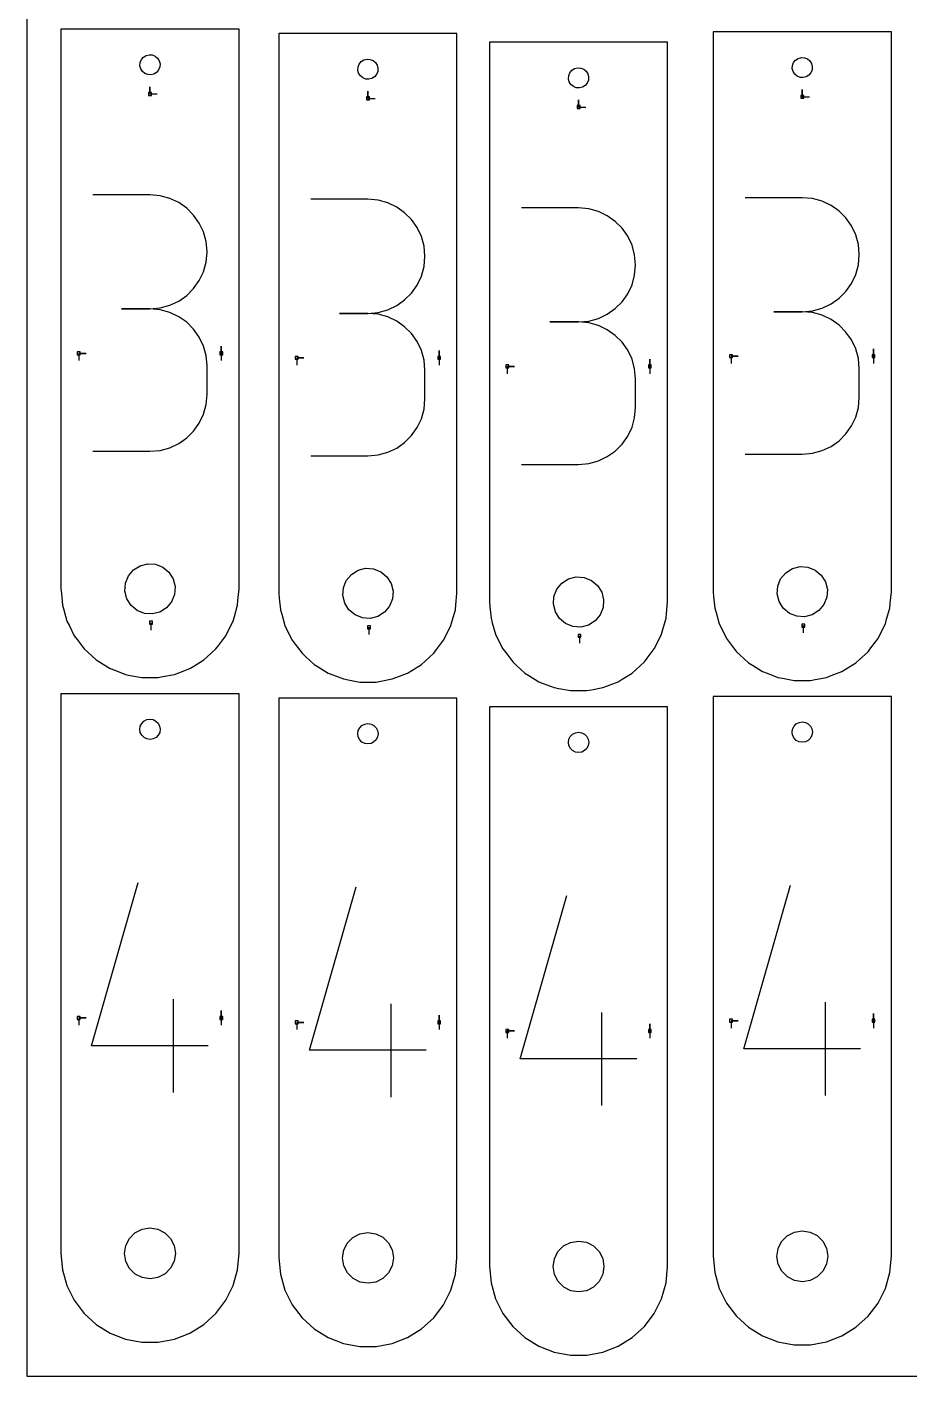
# Model space of a CAD drawing. Extents: x 0 to 800, y 0 to 1000.
# Drawn here: x 0 to 173.3, y 0 to 265.1 of the extents above; entities that cross this region are included whole.
import ezdxf

# ---------------------------------------------------------------- set-up
doc = ezdxf.new("R2010")
doc.units = 0
doc.header["$MEASUREMENT"] = 0
for name, color, linetype in [('annotation', 7, 'Continuous'), ('boundary', 7, 'Continuous'), ('frame', 7, 'Continuous'), ('hole', 7, 'Continuous')]:
    doc.layers.add(name, color=color, linetype=linetype)

msp = doc.modelspace()

# ---------------------------------------------------------------- linework, layer by layer
at = {"layer": 'annotation', "color": 1}
for p, q in [((24.167501, 251.950653), (24.167501, 253.379403)), ((24.167501, 251.950653), (24.167501, 253.379403)), ((24.167501, 253.379403), (24.167501, 251.950653)), ((24.167501, 251.950653), (25.596251, 251.950653)), ((66.984549, 251.073931), (66.984549, 252.502681)), ((66.984549, 251.073931), (66.984549, 252.502681)), ((66.984549, 252.502681), (66.984549, 251.073931)), ((152.322758, 251.393172), (152.322758, 252.821922)), ((152.322758, 251.393172), (152.322758, 252.821922)), ((152.322758, 252.821922), (152.322758, 251.393172)), ((66.984549, 251.073931), (68.413299, 251.073931)), ((108.368287, 249.376912), (108.368287, 250.805662)), ((108.368287, 249.376912), (108.368287, 250.805662)), ((108.368287, 250.805662), (108.368287, 249.376912)), ((108.368287, 249.376912), (109.797037, 249.376912)), ((152.322758, 251.393172), (153.751508, 251.393172)), ((24.161171, 232.128368), (12.954707, 232.128368)), ((26.176681, 231.94746), (24.161171, 232.128368)), ((28.073205, 231.42611), (26.176681, 231.94746)), ((29.819201, 230.596384), (28.073205, 231.42611)), ((66.978219, 231.251646), (55.771755, 231.251646)), ((68.993729, 231.070738), (66.978219, 231.251646)), ((70.890253, 230.549388), (68.993729, 231.070738)), ((152.316428, 231.570887), (141.109964, 231.570887)), ((154.331938, 231.389979), (152.316428, 231.570887)), ((156.228462, 230.868629), (154.331938, 231.389979)), ((157.974458, 230.038903), (156.228462, 230.868629)), ((31.383124, 229.490345), (29.819201, 230.596384)), ((32.733432, 228.140059), (31.383124, 229.490345)), ((33.838581, 226.57759), (32.733432, 228.140059)), ((72.636249, 229.719662), (70.890253, 230.549388)), ((74.200172, 228.613623), (72.636249, 229.719662)), ((75.55048, 227.263337), (74.200172, 228.613623)), ((108.361957, 229.554627), (97.155493, 229.554627)), ((110.377467, 229.373719), (108.361957, 229.554627)), ((112.273991, 228.852369), (110.377467, 229.373719)), ((114.019987, 228.022643), (112.273991, 228.852369)), ((115.58391, 226.916604), (114.019987, 228.022643)), ((159.538381, 228.932864), (157.974458, 230.038903)), ((160.888689, 227.582578), (159.538381, 228.932864)), ((34.667026, 224.835002), (33.838581, 226.57759)), ((76.655629, 225.700868), (75.55048, 227.263337)), ((77.484074, 223.95828), (76.655629, 225.700868)), ((116.934218, 225.566318), (115.58391, 226.916604)), ((118.039367, 224.003849), (116.934218, 225.566318)), ((161.993838, 226.020109), (160.888689, 227.582578)), ((162.822283, 224.277521), (161.993838, 226.020109)), ((35.187226, 222.94436), (34.667026, 224.835002)), ((35.367635, 220.937729), (35.187226, 222.94436)), ((78.004274, 222.067638), (77.484074, 223.95828)), ((118.867812, 222.261261), (118.039367, 224.003849)), ((163.342483, 222.386879), (162.822283, 224.277521)), ((35.187226, 218.921676), (35.367635, 220.937729)), ((35.367635, 220.937729), (35.367635, 220.937729)), ((78.184683, 220.061007), (78.004274, 222.067638)), ((78.004274, 218.044954), (78.184683, 220.061007)), ((78.184683, 220.061007), (78.184683, 220.061007)), ((119.388012, 220.370619), (118.867812, 222.261261)), ((119.568421, 218.363988), (119.388012, 220.370619)), ((163.522892, 220.380248), (163.342483, 222.386879)), ((163.342483, 218.364195), (163.522892, 220.380248)), ((163.522892, 220.380248), (163.522892, 220.380248)), ((34.667026, 217.023698), (35.187226, 218.921676)), ((77.484074, 216.146976), (78.004274, 218.044954)), ((119.388012, 216.347935), (119.568421, 218.363988)), ((119.568421, 218.363988), (119.568421, 218.363988)), ((162.822283, 216.466217), (163.342483, 218.364195)), ((32.733432, 213.709177), (33.838581, 215.275597)), ((33.838581, 215.275597), (34.667026, 217.023698)), ((76.655629, 214.398875), (77.484074, 216.146976)), ((118.867812, 214.449957), (119.388012, 216.347935)), ((161.993838, 214.718116), (162.822283, 216.466217)), ((29.819201, 211.248598), (31.383124, 212.356243)), ((31.383124, 212.356243), (32.733432, 213.709177)), ((74.200172, 211.479521), (75.55048, 212.832455)), ((75.55048, 212.832455), (76.655629, 214.398875)), ((116.934218, 211.135436), (118.039367, 212.701856)), ((118.039367, 212.701856), (118.867812, 214.449957)), ((159.538381, 211.798762), (160.888689, 213.151696)), ((160.888689, 213.151696), (161.993838, 214.718116)), ((24.161171, 209.715441), (18.550027, 209.715441)), ((18.550027, 209.715441), (24.161171, 209.715441)), ((24.161171, 209.715441), (26.176681, 209.896393)), ((26.176681, 209.534532), (24.161171, 209.715441)), ((24.161171, 209.715441), (24.161171, 209.715441)), ((26.176681, 209.896393), (28.073205, 210.418047)), ((28.073205, 209.013182), (26.176681, 209.534532)), ((28.073205, 210.418047), (29.819201, 211.248598)), ((68.993729, 209.019671), (70.890253, 209.541325)), ((70.890253, 209.541325), (72.636249, 210.371876)), ((72.636249, 210.371876), (74.200172, 211.479521)), ((114.019987, 208.674857), (115.58391, 209.782502)), ((115.58391, 209.782502), (116.934218, 211.135436)), ((154.331938, 209.338912), (156.228462, 209.860566)), ((156.228462, 209.860566), (157.974458, 210.691117)), ((157.974458, 210.691117), (159.538381, 211.798762)), ((29.819201, 208.183456), (28.073205, 209.013182)), ((31.383124, 207.077417), (29.819201, 208.183456)), ((32.733432, 205.727131), (31.383124, 207.077417)), ((66.978219, 208.838719), (61.367075, 208.838719)), ((61.367075, 208.838719), (66.978219, 208.838719)), ((66.978219, 208.838719), (68.993729, 209.019671)), ((68.993729, 208.65781), (66.978219, 208.838719)), ((66.978219, 208.838719), (66.978219, 208.838719)), ((70.890253, 208.13646), (68.993729, 208.65781)), ((72.636249, 207.306734), (70.890253, 208.13646)), ((74.200172, 206.200695), (72.636249, 207.306734)), ((108.361957, 207.1417), (102.750813, 207.1417)), ((102.750813, 207.1417), (108.361957, 207.1417)), ((108.361957, 207.1417), (110.377467, 207.322652)), ((110.377467, 206.960791), (108.361957, 207.1417)), ((108.361957, 207.1417), (108.361957, 207.1417)), ((110.377467, 207.322652), (112.273991, 207.844306)), ((112.273991, 206.439441), (110.377467, 206.960791)), ((112.273991, 207.844306), (114.019987, 208.674857)), ((152.316428, 209.15796), (146.705284, 209.15796)), ((146.705284, 209.15796), (152.316428, 209.15796)), ((152.316428, 209.15796), (154.331938, 209.338912)), ((154.331938, 208.977051), (152.316428, 209.15796)), ((152.316428, 209.15796), (152.316428, 209.15796)), ((156.228462, 208.455701), (154.331938, 208.977051)), ((157.974458, 207.625975), (156.228462, 208.455701)), ((159.538381, 206.519936), (157.974458, 207.625975)), ((33.838581, 204.164662), (32.733432, 205.727131)), ((34.667026, 202.422074), (33.838581, 204.164662)), ((75.55048, 204.850409), (74.200172, 206.200695)), ((76.655629, 203.28794), (75.55048, 204.850409)), ((114.019987, 205.609715), (112.273991, 206.439441)), ((115.58391, 204.503676), (114.019987, 205.609715)), ((116.934218, 203.15339), (115.58391, 204.503676)), ((160.888689, 205.16965), (159.538381, 206.519936)), ((161.993838, 203.607181), (160.888689, 205.16965)), ((35.187226, 200.531432), (34.667026, 202.422074)), ((38.167501, 200.980515), (38.167501, 202.409265)), ((38.167501, 200.980515), (38.167501, 202.409265)), ((38.167501, 202.409265), (38.167501, 200.980515)), ((77.484074, 201.545352), (76.655629, 203.28794)), ((78.004274, 199.65471), (77.484074, 201.545352)), ((80.984549, 200.103793), (80.984549, 201.532543)), ((80.984549, 200.103793), (80.984549, 201.532543)), ((80.984549, 201.532543), (80.984549, 200.103793)), ((118.039367, 201.590921), (116.934218, 203.15339)), ((118.867812, 199.848333), (118.039367, 201.590921)), ((162.822283, 201.864593), (161.993838, 203.607181)), ((163.342483, 199.973951), (162.822283, 201.864593)), ((166.322758, 200.423034), (166.322758, 201.851784)), ((166.322758, 200.423034), (166.322758, 201.851784)), ((166.322758, 201.851784), (166.322758, 200.423034)), ((10.1675, 200.980515), (11.59625, 200.980515)), ((10.1675, 200.980515), (11.59625, 200.980515)), ((11.59625, 200.980515), (10.1675, 200.980515)), ((10.1675, 200.980515), (10.1675, 199.551765)), ((35.367635, 198.524801), (35.187226, 200.531432)), ((38.167501, 200.980515), (38.167501, 199.551765)), ((52.984548, 200.103793), (54.413298, 200.103793)), ((52.984548, 200.103793), (54.413298, 200.103793)), ((54.413298, 200.103793), (52.984548, 200.103793)), ((52.984548, 200.103793), (52.984548, 198.675043)), ((78.184683, 197.648079), (78.004274, 199.65471)), ((80.984549, 200.103793), (80.984549, 198.675043)), ((119.388012, 197.957691), (118.867812, 199.848333)), ((122.368287, 198.406774), (122.368287, 199.835524)), ((122.368287, 198.406774), (122.368287, 199.835524)), ((122.368287, 199.835524), (122.368287, 198.406774)), ((138.322757, 200.423034), (139.751507, 200.423034)), ((138.322757, 200.423034), (139.751507, 200.423034)), ((139.751507, 200.423034), (138.322757, 200.423034)), ((138.322757, 200.423034), (138.322757, 198.994284)), ((163.522892, 197.96732), (163.342483, 199.973951)), ((166.322758, 200.423034), (166.322758, 198.994284)), ((35.367635, 192.913657), (35.367635, 198.524801)), ((35.367635, 198.524801), (35.367635, 198.524801)), ((78.184683, 192.036935), (78.184683, 197.648079)), ((78.184683, 197.648079), (78.184683, 197.648079)), ((94.368286, 198.406774), (95.797036, 198.406774)), ((94.368286, 198.406774), (95.797036, 198.406774)), ((95.797036, 198.406774), (94.368286, 198.406774)), ((94.368286, 198.406774), (94.368286, 196.978024)), ((119.568421, 195.95106), (119.388012, 197.957691)), ((122.368287, 198.406774), (122.368287, 196.978024)), ((163.522892, 192.356176), (163.522892, 197.96732)), ((163.522892, 197.96732), (163.522892, 197.96732)), ((119.568421, 190.339916), (119.568421, 195.95106)), ((119.568421, 195.95106), (119.568421, 195.95106)), ((34.667026, 189.015107), (35.187226, 190.906192)), ((35.187226, 190.906192), (35.367635, 192.913657)), ((78.004274, 190.02947), (78.184683, 192.036935)), ((163.342483, 190.348711), (163.522892, 192.356176)), ((33.838581, 187.272389), (34.667026, 189.015107)), ((77.484074, 188.138385), (78.004274, 190.02947)), ((118.867812, 186.441366), (119.388012, 188.332451)), ((119.388012, 188.332451), (119.568421, 190.339916)), ((161.993838, 186.714908), (162.822283, 188.457626)), ((162.822283, 188.457626), (163.342483, 190.348711)), ((31.383124, 184.359999), (32.733432, 185.710024)), ((32.733432, 185.710024), (33.838581, 187.272389)), ((75.55048, 184.833302), (76.655629, 186.395667)), ((76.655629, 186.395667), (77.484074, 188.138385)), ((118.039367, 184.698648), (118.867812, 186.441366)), ((160.888689, 185.152543), (161.993838, 186.714908)), ((28.073205, 182.424911), (29.819201, 183.254299)), ((29.819201, 183.254299), (31.383124, 184.359999)), ((72.636249, 182.377577), (74.200172, 183.483277)), ((74.200172, 183.483277), (75.55048, 184.833302)), ((115.58391, 181.786258), (116.934218, 183.136283)), ((116.934218, 183.136283), (118.039367, 184.698648)), ((157.974458, 182.696818), (159.538381, 183.802518)), ((159.538381, 183.802518), (160.888689, 185.152543)), ((12.954707, 181.723017), (24.161171, 181.723017)), ((24.161171, 181.723017), (26.176681, 181.903822)), ((24.161171, 181.723017), (24.161171, 181.723017)), ((26.176681, 181.903822), (28.073205, 182.424911)), ((55.771755, 180.846295), (66.978219, 180.846295)), ((66.978219, 180.846295), (68.993729, 181.0271)), ((66.978219, 180.846295), (66.978219, 180.846295)), ((68.993729, 181.0271), (70.890253, 181.548189)), ((70.890253, 181.548189), (72.636249, 182.377577)), ((112.273991, 179.85117), (114.019987, 180.680558)), ((114.019987, 180.680558), (115.58391, 181.786258)), ((141.109964, 181.165536), (152.316428, 181.165536)), ((152.316428, 181.165536), (154.331938, 181.346341)), ((152.316428, 181.165536), (152.316428, 181.165536)), ((154.331938, 181.346341), (156.228462, 181.86743)), ((156.228462, 181.86743), (157.974458, 182.696818)), ((97.155493, 179.149276), (108.361957, 179.149276)), ((108.361957, 179.149276), (110.377467, 179.330081)), ((108.361957, 179.149276), (108.361957, 179.149276)), ((110.377467, 179.330081), (112.273991, 179.85117)), ((24.356616, 148.034075), (24.356616, 146.605325)), ((67.173664, 147.157353), (67.173664, 145.728603)), ((152.511873, 147.476594), (152.511873, 146.047844)), ((108.557402, 145.460334), (108.557402, 144.031584)), ((12.699224, 64.888145), (21.855202, 96.998802)), ((55.516272, 64.011423), (64.67225, 96.12208)), ((140.854481, 64.330664), (150.010459, 96.441321)), ((96.90001, 62.314404), (106.055988, 94.425061)), ((28.753258, 55.708862), (28.753258, 74.046712)), ((38.167501, 70.380172), (38.167501, 71.808922)), ((38.167501, 70.380172), (38.167501, 71.808922)), ((38.167501, 71.808922), (38.167501, 70.380172)), ((71.570306, 54.83214), (71.570306, 73.16999)), ((156.908515, 55.151381), (156.908515, 73.489231)), ((10.1675, 70.380172), (11.59625, 70.380172)), ((10.1675, 70.380172), (11.59625, 70.380172)), ((11.59625, 70.380172), (10.1675, 70.380172)), ((10.1675, 70.380172), (10.1675, 68.951422)), ((38.167501, 70.380172), (38.167501, 68.951422)), ((52.984548, 69.50345), (54.413298, 69.50345)), ((52.984548, 69.50345), (54.413298, 69.50345)), ((54.413298, 69.50345), (52.984548, 69.50345)), ((52.984548, 69.50345), (52.984548, 68.0747)), ((80.984549, 69.50345), (80.984549, 70.9322)), ((80.984549, 69.50345), (80.984549, 70.9322)), ((80.984549, 70.9322), (80.984549, 69.50345)), ((80.984549, 69.50345), (80.984549, 68.0747)), ((112.954044, 53.135121), (112.954044, 71.472971)), ((122.368287, 67.806431), (122.368287, 69.235181)), ((122.368287, 67.806431), (122.368287, 69.235181)), ((122.368287, 69.235181), (122.368287, 67.806431)), ((138.322757, 69.822691), (139.751507, 69.822691)), ((138.322757, 69.822691), (139.751507, 69.822691)), ((139.751507, 69.822691), (138.322757, 69.822691)), ((138.322757, 69.822691), (138.322757, 68.393941)), ((166.322758, 69.822691), (166.322758, 71.251441)), ((166.322758, 69.822691), (166.322758, 71.251441)), ((166.322758, 71.251441), (166.322758, 69.822691)), ((166.322758, 69.822691), (166.322758, 68.393941)), ((94.368286, 67.806431), (95.797036, 67.806431)), ((94.368286, 67.806431), (95.797036, 67.806431)), ((95.797036, 67.806431), (94.368286, 67.806431)), ((94.368286, 67.806431), (94.368286, 66.377681)), ((122.368287, 67.806431), (122.368287, 66.377681)), ((35.62542, 64.888145), (12.699224, 64.888145)), ((78.442468, 64.011423), (55.516272, 64.011423)), ((163.780677, 64.330664), (140.854481, 64.330664)), ((119.826206, 62.314404), (96.90001, 62.314404))]:
    msp.add_line(p, q, dxfattribs=at)
at = {"layer": 'boundary', "color": 5}
for p, q in [((31.517501, 264.693187), (6.6675, 264.693187)), ((6.6675, 264.693187), (6.6675, 186.593191)), ((41.667502, 264.693187), (31.517501, 264.693187)), ((41.667501, 186.593191), (41.667502, 264.693187)), ((74.334549, 263.816465), (49.484548, 263.816465)), ((49.484548, 263.816465), (49.484548, 185.716469)), ((84.48455, 263.816465), (74.334549, 263.816465)), ((84.484549, 185.716469), (84.48455, 263.816465)), ((159.672758, 264.135706), (134.822757, 264.135706)), ((134.822757, 264.135706), (134.822757, 186.03571)), ((169.822759, 264.135706), (159.672758, 264.135706)), ((169.822758, 186.03571), (169.822759, 264.135706)), ((115.718287, 262.119446), (90.868286, 262.119446)), ((90.868286, 262.119446), (90.868286, 184.01945)), ((125.868288, 262.119446), (115.718287, 262.119446)), ((125.868287, 184.01945), (125.868288, 262.119446)), ((6.6675, 186.593191), (6.6675, 154.693191)), ((41.667502, 154.693191), (41.667501, 186.593191)), ((49.484548, 185.716469), (49.484548, 153.816469)), ((84.48455, 153.816469), (84.484549, 185.716469)), ((134.822757, 186.03571), (134.822757, 154.13571)), ((169.822759, 154.13571), (169.822758, 186.03571)), ((90.868286, 184.01945), (90.868286, 152.11945)), ((125.868288, 152.11945), (125.868287, 184.01945)), ((6.6675, 154.693191), (6.753912, 153.760663)), ((41.455942, 152.410104), (41.667502, 154.693191)), ((49.484548, 153.816469), (49.57096, 152.883941)), ((84.27299, 151.533382), (84.48455, 153.816469)), ((134.822757, 154.13571), (134.909169, 153.203182)), ((169.611199, 151.852623), (169.822759, 154.13571)), ((6.753912, 153.760663), (6.965471, 151.477575)), ((6.965471, 151.477575), (7.221764, 150.576801)), ((40.742056, 149.272233), (41.36953, 151.477575)), ((41.36953, 151.477575), (41.455942, 152.410104)), ((49.57096, 152.883941), (49.782519, 150.600853)), ((84.186578, 150.600853), (84.27299, 151.533382)), ((90.868286, 152.11945), (90.954698, 151.186922)), ((90.954698, 151.186922), (91.166257, 148.903834)), ((125.656728, 149.836363), (125.868288, 152.11945)), ((134.909169, 153.203182), (135.120728, 150.920094)), ((169.524787, 150.920094), (169.611199, 151.852623)), ((7.221764, 150.576801), (7.849238, 148.37146)), ((40.485764, 148.37146), (40.742056, 149.272233)), ((49.782519, 150.600853), (50.038812, 149.700079)), ((50.038812, 149.700079), (50.666286, 147.494738)), ((83.559104, 148.395511), (84.186578, 150.600853)), ((91.166257, 148.903834), (91.42255, 148.00306)), ((124.942842, 146.698492), (125.570316, 148.903834)), ((125.570316, 148.903834), (125.656728, 149.836363)), ((135.120728, 150.920094), (135.377021, 150.01932)), ((135.377021, 150.01932), (136.004495, 147.813979)), ((168.641021, 147.813979), (168.897313, 148.714752)), ((168.897313, 148.714752), (169.524787, 150.920094)), ((7.849238, 148.37146), (8.266683, 147.533119)), ((8.266683, 147.533119), (9.288702, 145.48063)), ((39.0463, 145.48063), (39.463744, 146.31897)), ((39.463744, 146.31897), (40.485764, 148.37146)), ((50.666286, 147.494738), (51.083731, 146.656397)), ((51.083731, 146.656397), (52.10575, 144.603908)), ((82.280792, 145.442248), (83.302812, 147.494738)), ((83.302812, 147.494738), (83.559104, 148.395511)), ((91.42255, 148.00306), (92.050024, 145.797719)), ((124.68655, 145.797719), (124.942842, 146.698492)), ((136.004495, 147.813979), (136.42194, 146.975638)), ((136.42194, 146.975638), (137.443959, 144.923149)), ((167.619001, 145.761489), (168.641021, 147.813979)), ((9.288702, 145.48063), (9.853083, 144.733267)), ((9.853083, 144.733267), (11.234845, 142.903516)), ((37.100157, 142.903516), (37.664538, 143.650879)), ((37.664538, 143.650879), (39.0463, 145.48063)), ((52.10575, 144.603908), (52.670131, 143.856545)), ((52.670131, 143.856545), (54.051893, 142.026794)), ((80.481586, 142.774157), (81.863348, 144.603908)), ((81.863348, 144.603908), (82.280792, 145.442248)), ((92.050024, 145.797719), (92.467469, 144.959378)), ((92.467469, 144.959378), (93.489488, 142.906889)), ((123.247086, 142.906889), (123.66453, 143.745229)), ((123.66453, 143.745229), (124.68655, 145.797719)), ((137.443959, 144.923149), (138.00834, 144.175786)), ((138.00834, 144.175786), (139.390102, 142.346035)), ((165.819795, 143.093398), (167.201557, 144.923149)), ((167.201557, 144.923149), (167.619001, 145.761489)), ((11.234845, 142.903516), (11.926944, 142.272583)), ((11.926944, 142.272583), (13.621395, 140.727886)), ((13.621395, 140.727886), (14.417643, 140.234872)), ((32.764171, 139.520852), (34.713607, 140.727886)), ((34.713607, 140.727886), (35.405707, 141.358819)), ((35.405707, 141.358819), (37.100157, 142.903516)), ((54.051893, 142.026794), (54.743992, 141.395861)), ((54.743992, 141.395861), (56.438443, 139.851164)), ((78.222755, 140.482097), (79.917205, 142.026794)), ((79.917205, 142.026794), (80.481586, 142.774157)), ((93.489488, 142.906889), (94.053869, 142.159526)), ((94.053869, 142.159526), (95.435631, 140.329775)), ((121.300943, 140.329775), (121.865324, 141.077138)), ((121.865324, 141.077138), (123.247086, 142.906889)), ((139.390102, 142.346035), (140.082201, 141.715102)), ((140.082201, 141.715102), (141.776652, 140.170405)), ((162.868864, 140.170405), (163.560964, 140.801338)), ((163.560964, 140.801338), (165.255414, 142.346035)), ((165.255414, 142.346035), (165.819795, 143.093398)), ((14.417643, 140.234872), (16.36708, 139.027838)), ((16.36708, 139.027838), (17.240362, 138.689525)), ((17.240362, 138.689525), (19.378398, 137.861242)), ((28.956603, 137.861243), (29.829886, 138.199555)), ((29.829886, 138.199555), (31.967922, 139.027838)), ((31.967922, 139.027838), (32.764171, 139.520852)), ((56.438443, 139.851164), (57.234691, 139.35815)), ((57.234691, 139.35815), (59.184128, 138.151116)), ((59.184128, 138.151116), (60.05741, 137.812803)), ((72.646934, 137.322833), (74.78497, 138.151116)), ((74.78497, 138.151116), (75.581219, 138.64413)), ((75.581219, 138.64413), (77.530655, 139.851164)), ((77.530655, 139.851164), (78.222755, 140.482097)), ((95.435631, 140.329775), (96.12773, 139.698842)), ((96.12773, 139.698842), (97.822181, 138.154145)), ((97.822181, 138.154145), (98.618429, 137.661131)), ((116.964957, 136.947111), (118.914393, 138.154145)), ((118.914393, 138.154145), (119.606493, 138.785078)), ((119.606493, 138.785078), (121.300943, 140.329775)), ((141.776652, 140.170405), (142.5729, 139.677391)), ((142.5729, 139.677391), (144.522337, 138.470357)), ((144.522337, 138.470357), (145.395619, 138.132044)), ((145.395619, 138.132044), (147.533655, 137.303761)), ((157.985143, 137.642074), (160.123179, 138.470357)), ((160.123179, 138.470357), (160.919428, 138.963371)), ((160.919428, 138.963371), (162.868864, 140.170405)), ((19.378398, 137.861242), (20.298976, 137.689157)), ((20.298976, 137.689157), (22.552805, 137.267844)), ((22.552805, 137.267844), (23.489328, 137.267844)), ((23.489328, 137.267844), (25.782197, 137.267844)), ((25.782197, 137.267844), (26.702775, 137.439929)), ((26.702775, 137.439929), (28.956603, 137.861243)), ((60.05741, 137.812803), (62.195446, 136.98452)), ((62.195446, 136.98452), (63.116024, 136.812435)), ((63.116024, 136.812435), (65.369853, 136.391122)), ((65.369853, 136.391122), (66.306376, 136.391122)), ((66.306376, 136.391122), (68.599245, 136.391122)), ((68.599245, 136.391122), (69.519823, 136.563207)), ((69.519823, 136.563207), (71.773651, 136.984521)), ((71.773651, 136.984521), (72.646934, 137.322833)), ((98.618429, 137.661131), (100.567866, 136.454097)), ((100.567866, 136.454097), (101.441148, 136.115784)), ((101.441148, 136.115784), (103.579184, 135.287501)), ((103.579184, 135.287501), (104.499762, 135.115416)), ((110.903561, 134.866188), (113.157389, 135.287502)), ((113.157389, 135.287502), (114.030672, 135.625814)), ((114.030672, 135.625814), (116.168708, 136.454097)), ((116.168708, 136.454097), (116.964957, 136.947111)), ((147.533655, 137.303761), (148.454233, 137.131676)), ((148.454233, 137.131676), (150.708062, 136.710363)), ((150.708062, 136.710363), (151.644585, 136.710363)), ((151.644585, 136.710363), (153.937454, 136.710363)), ((153.937454, 136.710363), (154.858032, 136.882448)), ((154.858032, 136.882448), (157.11186, 137.303762)), ((157.11186, 137.303762), (157.985143, 137.642074)), ((41.667502, 134.092844), (6.6675, 134.092843)), ((6.6675, 134.092843), (6.6675, 25.192851)), ((41.667501, 25.19285), (41.667502, 134.092844)), ((84.48455, 133.216122), (49.484548, 133.216121)), ((49.484548, 133.216121), (49.484548, 24.316129)), ((84.484549, 24.316128), (84.48455, 133.216122)), ((104.499762, 135.115416), (106.753591, 134.694103)), ((106.753591, 134.694103), (107.690114, 134.694103)), ((107.690114, 134.694103), (109.982983, 134.694103)), ((109.982983, 134.694103), (110.903561, 134.866188)), ((169.822759, 133.535363), (134.822757, 133.535362)), ((134.822757, 133.535362), (134.822757, 24.63537)), ((169.822758, 24.635369), (169.822759, 133.535363)), ((125.868288, 131.519103), (90.868286, 131.519102)), ((90.868286, 131.519102), (90.868286, 22.61911)), ((125.868287, 22.619109), (125.868288, 131.519103)), ((6.6675, 25.192851), (6.6675, 24.092848)), ((6.6675, 24.092848), (6.965471, 20.877231)), ((41.36953, 20.877231), (41.667502, 24.092847)), ((41.667502, 24.092847), (41.667501, 25.19285)), ((49.484548, 24.316129), (49.484548, 23.216126)), ((84.48455, 23.216125), (84.484549, 24.316128)), ((134.822757, 24.63537), (134.822757, 23.535367)), ((169.822759, 23.535366), (169.822758, 24.635369)), ((49.484548, 23.216126), (49.782519, 20.000509)), ((84.186578, 20.000509), (84.48455, 23.216125)), ((90.868286, 22.61911), (90.868286, 21.519107)), ((90.868286, 21.519107), (91.166257, 18.30349)), ((125.570316, 18.30349), (125.868288, 21.519106)), ((125.868288, 21.519106), (125.868287, 22.619109)), ((134.822757, 23.535367), (135.120728, 20.31975)), ((169.524787, 20.31975), (169.822759, 23.535366)), ((6.965471, 20.877231), (7.849238, 17.771116)), ((40.485764, 17.771116), (41.36953, 20.877231)), ((49.782519, 20.000509), (50.666286, 16.894394)), ((83.302812, 16.894394), (84.186578, 20.000509)), ((135.120728, 20.31975), (136.004495, 17.213635)), ((168.641021, 17.213635), (169.524787, 20.31975)), ((7.849238, 17.771116), (9.288702, 14.880286)), ((39.0463, 14.880286), (40.485764, 17.771116)), ((50.666286, 16.894394), (52.10575, 14.003564)), ((81.863348, 14.003564), (83.302812, 16.894394)), ((91.166257, 18.30349), (92.050024, 15.197375)), ((124.68655, 15.197375), (125.570316, 18.30349)), ((136.004495, 17.213635), (137.443959, 14.322805)), ((167.201557, 14.322805), (168.641021, 17.213635)), ((9.288702, 14.880286), (11.234845, 12.303172)), ((37.100157, 12.303172), (39.0463, 14.880286)), ((52.10575, 14.003564), (54.051893, 11.42645)), ((79.917205, 11.42645), (81.863348, 14.003564)), ((92.050024, 15.197375), (93.489488, 12.306545)), ((123.247086, 12.306545), (124.68655, 15.197375)), ((137.443959, 14.322805), (139.390102, 11.745691)), ((165.255414, 11.745691), (167.201557, 14.322805)), ((11.234845, 12.303172), (13.621395, 10.127542)), ((34.713607, 10.127542), (37.100157, 12.303172)), ((54.051893, 11.42645), (56.438443, 9.25082)), ((77.530655, 9.25082), (79.917205, 11.42645)), ((93.489488, 12.306545), (95.435631, 9.729431)), ((121.300943, 9.729431), (123.247086, 12.306545)), ((139.390102, 11.745691), (141.776652, 9.570061)), ((162.868864, 9.570061), (165.255414, 11.745691)), ((13.621395, 10.127542), (16.36708, 8.427494)), ((16.36708, 8.427494), (19.378398, 7.260899)), ((28.956603, 7.260899), (31.967922, 8.427494)), ((31.967922, 8.427494), (34.713607, 10.127542)), ((56.438443, 9.25082), (59.184128, 7.550772)), ((74.78497, 7.550772), (77.530655, 9.25082)), ((95.435631, 9.729431), (97.822181, 7.553801)), ((118.914393, 7.553801), (121.300943, 9.729431)), ((141.776652, 9.570061), (144.522337, 7.870013)), ((160.123179, 7.870013), (162.868864, 9.570061)), ((19.378398, 7.260899), (22.552805, 6.6675)), ((22.552805, 6.6675), (25.782197, 6.6675)), ((25.782197, 6.6675), (28.956603, 7.260899)), ((59.184128, 7.550772), (62.195446, 6.384177)), ((62.195446, 6.384177), (65.369853, 5.790778)), ((65.369853, 5.790778), (68.599245, 5.790778)), ((68.599245, 5.790778), (71.773651, 6.384177)), ((71.773651, 6.384177), (74.78497, 7.550772)), ((97.822181, 7.553801), (100.567866, 5.853753)), ((100.567866, 5.853753), (103.579184, 4.687158)), ((113.157389, 4.687158), (116.168708, 5.853753)), ((116.168708, 5.853753), (118.914393, 7.553801)), ((144.522337, 7.870013), (147.533655, 6.703418)), ((147.533655, 6.703418), (150.708062, 6.110019)), ((150.708062, 6.110019), (153.937454, 6.110019)), ((153.937454, 6.110019), (157.11186, 6.703418)), ((157.11186, 6.703418), (160.123179, 7.870013)), ((103.579184, 4.687158), (106.753591, 4.093759)), ((106.753591, 4.093759), (109.982983, 4.093759)), ((109.982983, 4.093759), (113.157389, 4.687158))]:
    msp.add_line(p, q, dxfattribs=at)
at = {"layer": 'frame', "color": 5}
for p, q in [((0, 1000), (0, 0)), ((0, 0), (800, 0))]:
    msp.add_line(p, q, dxfattribs=at)
at = {"layer": 'hole', "color": 5}
for p, q in [((22.195888, 257.513956), (22.237, 258.131993)), ((22.347771, 256.913471), (22.195888, 257.513956)), ((22.237, 258.131993), (22.467084, 258.707071)), ((22.467084, 258.707071), (22.863616, 259.182908)), ((22.863616, 259.182908), (23.387781, 259.512925)), ((23.387781, 259.512925), (23.988271, 259.6648)), ((23.988271, 259.6648), (24.606305, 259.623693)), ((24.606305, 259.623693), (25.181386, 259.393609)), ((25.181386, 259.393609), (25.65722, 258.997071)), ((25.65722, 258.997071), (25.987231, 258.472908)), ((26.098001, 257.254385), (25.867918, 256.679306)), ((25.987231, 258.472908), (26.139114, 257.872416)), ((26.139114, 257.872416), (26.098001, 257.254385)), ((65.012936, 256.637234), (65.054048, 257.255271)), ((65.054048, 257.255271), (65.284132, 257.830349)), ((65.284132, 257.830349), (65.680664, 258.306186)), ((65.680664, 258.306186), (66.204829, 258.636203)), ((66.204829, 258.636203), (66.805319, 258.788078)), ((66.805319, 258.788078), (67.423353, 258.746971)), ((67.423353, 258.746971), (67.998434, 258.516887)), ((67.998434, 258.516887), (68.474268, 258.120349)), ((68.474268, 258.120349), (68.804279, 257.596186)), ((68.804279, 257.596186), (68.956162, 256.995694)), ((150.351145, 256.956475), (150.392257, 257.574512)), ((150.392257, 257.574512), (150.622341, 258.14959)), ((150.622341, 258.14959), (151.018873, 258.625427)), ((151.018873, 258.625427), (151.543038, 258.955444)), ((151.543038, 258.955444), (152.143528, 259.107319)), ((152.143528, 259.107319), (152.761562, 259.066212)), ((152.761562, 259.066212), (153.336643, 258.836128)), ((153.336643, 258.836128), (153.812477, 258.43959)), ((153.812477, 258.43959), (154.142488, 257.915427)), ((154.142488, 257.915427), (154.294371, 257.314935)), ((154.294371, 257.314935), (154.253258, 256.696904)), ((22.677781, 256.389306), (22.347771, 256.913471)), ((23.153616, 255.992772), (22.677781, 256.389306)), ((23.728697, 255.762685), (23.153616, 255.992772)), ((24.346731, 255.721572), (23.728697, 255.762685)), ((24.94722, 255.873457), (24.346731, 255.721572)), ((25.471386, 256.203471), (24.94722, 255.873457)), ((25.867918, 256.679306), (25.471386, 256.203471)), ((65.164819, 256.036749), (65.012936, 256.637234)), ((65.494829, 255.512584), (65.164819, 256.036749)), ((65.970664, 255.11605), (65.494829, 255.512584)), ((66.545745, 254.885963), (65.970664, 255.11605)), ((67.163779, 254.84485), (66.545745, 254.885963)), ((67.764268, 254.996735), (67.163779, 254.84485)), ((68.288434, 255.326749), (67.764268, 254.996735)), ((68.684966, 255.802584), (68.288434, 255.326749)), ((68.915049, 256.377663), (68.684966, 255.802584)), ((68.956162, 256.995694), (68.915049, 256.377663)), ((106.396674, 254.940215), (106.437786, 255.558252)), ((106.548557, 254.33973), (106.396674, 254.940215)), ((106.437786, 255.558252), (106.66787, 256.13333)), ((106.66787, 256.13333), (107.064402, 256.609167)), ((107.064402, 256.609167), (107.588567, 256.939184)), ((107.588567, 256.939184), (108.189057, 257.091059)), ((108.189057, 257.091059), (108.807091, 257.049952)), ((108.807091, 257.049952), (109.382172, 256.819868)), ((109.382172, 256.819868), (109.858006, 256.42333)), ((109.858006, 256.42333), (110.188017, 255.899167)), ((110.298787, 254.680644), (110.068704, 254.105565)), ((110.188017, 255.899167), (110.3399, 255.298675)), ((110.3399, 255.298675), (110.298787, 254.680644)), ((150.503028, 256.35599), (150.351145, 256.956475)), ((150.833038, 255.831825), (150.503028, 256.35599)), ((151.308873, 255.435291), (150.833038, 255.831825)), ((151.883954, 255.205204), (151.308873, 255.435291)), ((152.501988, 255.164091), (151.883954, 255.205204)), ((153.102477, 255.315976), (152.501988, 255.164091)), ((153.626643, 255.64599), (153.102477, 255.315976)), ((154.023175, 256.121825), (153.626643, 255.64599)), ((154.253258, 256.696904), (154.023175, 256.121825)), ((24.453251, 252.236403), (23.881751, 252.236403)), ((23.881751, 252.236403), (23.881751, 251.664903)), ((24.453251, 251.664903), (24.453251, 252.236403)), ((106.878567, 253.815565), (106.548557, 254.33973)), ((107.354402, 253.419031), (106.878567, 253.815565)), ((107.929483, 253.188944), (107.354402, 253.419031)), ((108.547517, 253.147831), (107.929483, 253.188944)), ((109.148006, 253.299716), (108.547517, 253.147831)), ((109.672172, 253.62973), (109.148006, 253.299716)), ((110.068704, 254.105565), (109.672172, 253.62973)), ((23.881751, 251.664903), (24.453251, 251.664903)), ((67.270299, 251.359681), (66.698799, 251.359681)), ((66.698799, 251.359681), (66.698799, 250.788181)), ((66.698799, 250.788181), (67.270299, 250.788181)), ((67.270299, 250.788181), (67.270299, 251.359681)), ((108.654037, 249.662662), (108.082537, 249.662662)), ((108.082537, 249.662662), (108.082537, 249.091162)), ((108.654037, 249.091162), (108.654037, 249.662662)), ((152.608508, 251.678922), (152.037008, 251.678922)), ((152.037008, 251.678922), (152.037008, 251.107422)), ((152.037008, 251.107422), (152.608508, 251.107422)), ((152.608508, 251.107422), (152.608508, 251.678922)), ((108.082537, 249.091162), (108.654037, 249.091162)), ((10.45325, 201.266265), (9.88175, 201.266265)), ((9.88175, 201.266265), (9.88175, 200.694765)), ((9.88175, 200.694765), (10.45325, 200.694765)), ((10.45325, 200.694765), (10.45325, 201.266265)), ((38.453251, 201.266265), (37.881751, 201.266265)), ((37.881751, 201.266265), (37.881751, 200.694765)), ((37.881751, 200.694765), (38.453251, 200.694765)), ((38.453251, 200.694765), (38.453251, 201.266265)), ((53.270298, 200.389543), (52.698798, 200.389543)), ((52.698798, 200.389543), (52.698798, 199.818043)), ((52.698798, 199.818043), (53.270298, 199.818043)), ((53.270298, 199.818043), (53.270298, 200.389543)), ((81.270299, 200.389543), (80.698799, 200.389543)), ((80.698799, 200.389543), (80.698799, 199.818043)), ((80.698799, 199.818043), (81.270299, 199.818043)), ((81.270299, 199.818043), (81.270299, 200.389543)), ((138.608507, 200.708784), (138.037007, 200.708784)), ((138.037007, 200.708784), (138.037007, 200.137284)), ((138.037007, 200.137284), (138.608507, 200.137284)), ((138.608507, 200.137284), (138.608507, 200.708784)), ((166.608508, 200.708784), (166.037008, 200.708784)), ((166.037008, 200.708784), (166.037008, 200.137284)), ((166.037008, 200.137284), (166.608508, 200.137284)), ((166.608508, 200.137284), (166.608508, 200.708784)), ((94.654036, 198.692524), (94.082536, 198.692524)), ((94.082536, 198.692524), (94.082536, 198.121024)), ((94.082536, 198.121024), (94.654036, 198.121024)), ((94.654036, 198.121024), (94.654036, 198.692524)), ((122.654037, 198.692524), (122.082537, 198.692524)), ((122.082537, 198.692524), (122.082537, 198.121024)), ((122.082537, 198.121024), (122.654037, 198.121024)), ((122.654037, 198.121024), (122.654037, 198.692524)), ((20.907789, 158.417488), (22.218202, 159.242513)), ((22.218202, 159.242513), (23.719426, 159.62222)), ((23.719426, 159.62222), (25.264511, 159.519438)), ((25.264511, 159.519438), (26.702213, 158.944232)), ((19.34125, 155.790201), (19.916459, 157.227901)), ((19.916459, 157.227901), (20.907789, 158.417488)), ((26.702213, 158.944232), (27.8918, 157.952901)), ((27.8918, 157.952901), (28.716826, 156.642489)), ((28.716826, 156.642489), (29.096533, 155.141266)), ((62.733507, 156.351179), (63.724837, 157.540766)), ((63.724837, 157.540766), (65.03525, 158.365791)), ((65.03525, 158.365791), (66.536474, 158.745498)), ((66.536474, 158.745498), (68.081559, 158.642716)), ((68.081559, 158.642716), (69.519261, 158.06751)), ((69.519261, 158.06751), (70.708848, 157.076179)), ((70.708848, 157.076179), (71.533874, 155.765767)), ((105.108575, 155.843747), (106.418988, 156.668772)), ((106.418988, 156.668772), (107.920212, 157.048479)), ((107.920212, 157.048479), (109.465297, 156.945697)), ((109.465297, 156.945697), (110.902999, 156.370491)), ((147.496507, 155.23272), (148.071716, 156.67042)), ((148.071716, 156.67042), (149.063046, 157.860007)), ((149.063046, 157.860007), (150.373459, 158.685032)), ((150.373459, 158.685032), (151.874683, 159.064739)), ((151.874683, 159.064739), (153.419768, 158.961957)), ((153.419768, 158.961957), (154.85747, 158.386751)), ((154.85747, 158.386751), (156.047057, 157.39542)), ((156.047057, 157.39542), (156.872083, 156.085008)), ((19.238469, 154.245116), (19.34125, 155.790201)), ((19.618176, 152.74389), (19.238469, 154.245116)), ((29.096533, 155.141266), (28.993751, 153.596179)), ((62.055517, 153.368394), (62.158298, 154.913479)), ((62.158298, 154.913479), (62.733507, 156.351179)), ((71.533874, 155.765767), (71.913581, 154.264544)), ((71.913581, 154.264544), (71.810799, 152.719457)), ((103.542036, 153.21646), (104.117245, 154.65416)), ((104.117245, 154.65416), (105.108575, 155.843747)), ((110.902999, 156.370491), (112.092586, 155.37916)), ((112.092586, 155.37916), (112.917612, 154.068748)), ((112.917612, 154.068748), (113.297319, 152.567525)), ((147.393726, 153.687635), (147.496507, 155.23272)), ((156.872083, 156.085008), (157.25179, 154.583785)), ((157.25179, 154.583785), (157.149008, 153.038698)), ((20.443202, 151.433479), (19.618176, 152.74389)), ((21.632789, 150.442148), (20.443202, 151.433479)), ((28.418543, 152.158479), (27.427213, 150.968891)), ((28.993751, 153.596179), (28.418543, 152.158479)), ((62.435224, 151.867168), (62.055517, 153.368394)), ((63.26025, 150.556757), (62.435224, 151.867168)), ((71.235591, 151.281757), (70.244261, 150.092169)), ((71.810799, 152.719457), (71.235591, 151.281757)), ((103.439255, 151.671375), (103.542036, 153.21646)), ((103.818962, 150.170149), (103.439255, 151.671375)), ((113.297319, 152.567525), (113.194537, 151.022438)), ((147.773433, 152.186409), (147.393726, 153.687635)), ((148.598459, 150.875998), (147.773433, 152.186409)), ((156.5738, 151.600998), (155.58247, 150.41141)), ((157.149008, 153.038698), (156.5738, 151.600998)), ((23.07049, 149.86694), (21.632789, 150.442148)), ((24.615575, 149.764157), (23.07049, 149.86694)), ((26.1168, 150.143866), (24.615575, 149.764157)), ((27.427213, 150.968891), (26.1168, 150.143866)), ((64.449837, 149.565426), (63.26025, 150.556757)), ((65.887538, 148.990218), (64.449837, 149.565426)), ((67.432623, 148.887435), (65.887538, 148.990218)), ((68.933848, 149.267144), (67.432623, 148.887435)), ((70.244261, 150.092169), (68.933848, 149.267144)), ((104.643988, 148.859738), (103.818962, 150.170149)), ((105.833575, 147.868407), (104.643988, 148.859738)), ((112.619329, 149.584738), (111.627999, 148.39515)), ((113.194537, 151.022438), (112.619329, 149.584738)), ((149.788046, 149.884667), (148.598459, 150.875998)), ((151.225747, 149.309459), (149.788046, 149.884667)), ((152.770832, 149.206676), (151.225747, 149.309459)), ((154.272057, 149.586385), (152.770832, 149.206676)), ((155.58247, 150.41141), (154.272057, 149.586385)), ((24.642366, 148.319825), (24.070866, 148.319825)), ((24.070866, 148.319825), (24.070866, 147.748325)), ((24.070866, 147.748325), (24.642366, 147.748325)), ((24.642366, 147.748325), (24.642366, 148.319825)), ((67.459414, 147.443103), (66.887914, 147.443103)), ((66.887914, 147.443103), (66.887914, 146.871603)), ((66.887914, 146.871603), (67.459414, 146.871603)), ((67.459414, 146.871603), (67.459414, 147.443103)), ((107.271276, 147.293199), (105.833575, 147.868407)), ((108.816361, 147.190416), (107.271276, 147.293199)), ((110.317586, 147.570125), (108.816361, 147.190416)), ((111.627999, 148.39515), (110.317586, 147.570125)), ((152.797623, 147.762344), (152.226123, 147.762344)), ((152.226123, 147.762344), (152.226123, 147.190844)), ((152.226123, 147.190844), (152.797623, 147.190844)), ((152.797623, 147.190844), (152.797623, 147.762344)), ((108.843152, 145.746084), (108.271652, 145.746084)), ((108.271652, 145.746084), (108.271652, 145.174584)), ((108.271652, 145.174584), (108.843152, 145.174584)), ((108.843152, 145.174584), (108.843152, 145.746084)), ((22.16848, 127.086661), (22.264409, 127.7047)), ((22.264409, 127.7047), (22.546626, 128.262836)), ((22.546626, 128.262836), (22.987506, 128.706456)), ((22.987506, 128.706456), (23.543892, 128.992125)), ((23.543892, 128.992125), (24.16132, 129.091861)), ((24.16132, 129.091861), (24.779354, 128.995944)), ((24.779354, 128.995944), (25.337496, 128.713721)), ((25.337496, 128.713721), (25.78111, 128.272836)), ((25.78111, 128.272836), (26.066773, 127.716456)), ((26.066773, 127.716456), (26.166522, 127.099021)), ((65.081457, 126.827978), (65.363674, 127.386114)), ((65.363674, 127.386114), (65.804554, 127.829734)), ((65.804554, 127.829734), (66.36094, 128.115403)), ((66.36094, 128.115403), (66.978368, 128.215139)), ((66.978368, 128.215139), (67.596402, 128.119222)), ((67.596402, 128.119222), (68.154544, 127.836999)), ((68.154544, 127.836999), (68.598158, 127.396114)), ((68.598158, 127.396114), (68.883821, 126.839734)), ((150.419666, 127.147219), (150.701883, 127.705355)), ((150.701883, 127.705355), (151.142763, 128.148975)), ((151.142763, 128.148975), (151.699149, 128.434644)), ((151.699149, 128.434644), (152.316577, 128.53438)), ((152.316577, 128.53438), (152.934611, 128.438463)), ((152.934611, 128.438463), (153.492753, 128.15624)), ((153.492753, 128.15624), (153.936367, 127.715355)), ((153.936367, 127.715355), (154.22203, 127.158975)), ((22.268228, 126.469238), (22.16848, 127.086661)), ((22.553892, 125.912852), (22.268228, 126.469238)), ((22.997506, 125.471973), (22.553892, 125.912852)), ((23.555647, 125.189749), (22.997506, 125.471973)), ((24.173681, 125.093821), (23.555647, 125.189749)), ((24.79111, 125.193569), (24.173681, 125.093821)), ((25.347496, 125.479238), (24.79111, 125.193569)), ((25.788376, 125.922852), (25.347496, 125.479238)), ((26.070593, 126.480993), (25.788376, 125.922852)), ((26.166522, 127.099021), (26.070593, 126.480993)), ((64.985528, 126.209939), (65.081457, 126.827978)), ((65.085276, 125.592516), (64.985528, 126.209939)), ((65.37094, 125.03613), (65.085276, 125.592516)), ((65.814554, 124.595251), (65.37094, 125.03613)), ((68.605424, 125.04613), (68.164544, 124.602516)), ((68.887641, 125.604271), (68.605424, 125.04613)), ((68.883821, 126.839734), (68.98357, 126.222299)), ((68.98357, 126.222299), (68.887641, 125.604271)), ((106.369266, 124.51292), (106.465195, 125.130959)), ((106.465195, 125.130959), (106.747412, 125.689095)), ((106.747412, 125.689095), (107.188292, 126.132715)), ((107.188292, 126.132715), (107.744678, 126.418384)), ((107.744678, 126.418384), (108.362106, 126.51812)), ((108.362106, 126.51812), (108.98014, 126.422203)), ((108.98014, 126.422203), (109.538282, 126.13998)), ((109.538282, 126.13998), (109.981896, 125.699095)), ((109.981896, 125.699095), (110.267559, 125.142715)), ((110.267559, 125.142715), (110.367308, 124.52528)), ((150.323737, 126.52918), (150.419666, 127.147219)), ((150.423485, 125.911757), (150.323737, 126.52918)), ((150.709149, 125.355371), (150.423485, 125.911757)), ((151.152763, 124.914492), (150.709149, 125.355371)), ((151.710904, 124.632268), (151.152763, 124.914492)), ((152.328938, 124.53634), (151.710904, 124.632268)), ((152.946367, 124.636088), (152.328938, 124.53634)), ((153.502753, 124.921757), (152.946367, 124.636088)), ((153.943633, 125.365371), (153.502753, 124.921757)), ((154.22585, 125.923512), (153.943633, 125.365371)), ((154.22203, 127.158975), (154.321779, 126.54154)), ((154.321779, 126.54154), (154.22585, 125.923512)), ((66.372695, 124.313027), (65.814554, 124.595251)), ((66.990729, 124.217099), (66.372695, 124.313027)), ((67.608158, 124.316847), (66.990729, 124.217099)), ((68.164544, 124.602516), (67.608158, 124.316847)), ((106.469014, 123.895497), (106.369266, 124.51292)), ((106.754678, 123.339111), (106.469014, 123.895497)), ((107.198292, 122.898232), (106.754678, 123.339111)), ((107.756433, 122.616008), (107.198292, 122.898232)), ((108.374467, 122.52008), (107.756433, 122.616008)), ((108.991896, 122.619828), (108.374467, 122.52008)), ((109.548282, 122.905497), (108.991896, 122.619828)), ((109.989162, 123.349111), (109.548282, 122.905497)), ((110.271379, 123.907252), (109.989162, 123.349111)), ((110.367308, 124.52528), (110.271379, 123.907252)), ((10.45325, 70.665922), (9.88175, 70.665922)), ((9.88175, 70.665922), (9.88175, 70.094422)), ((9.88175, 70.094422), (10.45325, 70.094422)), ((10.45325, 70.094422), (10.45325, 70.665922)), ((38.453251, 70.665922), (37.881751, 70.665922)), ((37.881751, 70.665922), (37.881751, 70.094422)), ((37.881751, 70.094422), (38.453251, 70.094422)), ((38.453251, 70.094422), (38.453251, 70.665922)), ((53.270298, 69.7892), (52.698798, 69.7892)), ((52.698798, 69.7892), (52.698798, 69.2177)), ((52.698798, 69.2177), (53.270298, 69.2177)), ((53.270298, 69.2177), (53.270298, 69.7892)), ((81.270299, 69.7892), (80.698799, 69.7892)), ((80.698799, 69.7892), (80.698799, 69.2177)), ((80.698799, 69.2177), (81.270299, 69.2177)), ((81.270299, 69.2177), (81.270299, 69.7892)), ((138.608507, 70.108441), (138.037007, 70.108441)), ((138.037007, 70.108441), (138.037007, 69.536941)), ((138.037007, 69.536941), (138.608507, 69.536941)), ((138.608507, 69.536941), (138.608507, 70.108441)), ((166.608508, 70.108441), (166.037008, 70.108441)), ((166.037008, 70.108441), (166.037008, 69.536941)), ((166.037008, 69.536941), (166.608508, 69.536941)), ((166.608508, 69.536941), (166.608508, 70.108441)), ((94.654036, 68.092181), (94.082536, 68.092181)), ((94.082536, 68.092181), (94.082536, 67.520681)), ((94.082536, 67.520681), (94.654036, 67.520681)), ((94.654036, 67.520681), (94.654036, 68.092181)), ((122.654037, 68.092181), (122.082537, 68.092181)), ((122.082537, 68.092181), (122.082537, 67.520681)), ((122.082537, 67.520681), (122.654037, 67.520681)), ((122.654037, 67.520681), (122.654037, 68.092181)), ((19.409772, 25.622482), (20.115314, 27.017832)), ((20.115314, 27.017832), (21.217513, 28.12687)), ((21.217513, 28.12687), (22.608477, 28.841024)), ((22.608477, 28.841024), (24.15205, 29.090398)), ((24.15205, 29.090398), (25.697135, 28.850573)), ((25.697135, 28.850573), (27.092489, 28.145033)), ((27.092489, 28.145033), (28.201524, 27.042832)), ((28.201524, 27.042832), (28.915681, 25.651871)), ((62.932362, 26.14111), (64.034561, 27.250148)), ((64.034561, 27.250148), (65.425525, 27.964302)), ((65.425525, 27.964302), (66.969098, 28.213676)), ((66.969098, 28.213676), (68.514183, 27.973851)), ((68.514183, 27.973851), (69.909537, 27.268311)), ((69.909537, 27.268311), (71.018572, 26.16611)), ((106.809263, 26.267283), (108.352836, 26.516657)), ((108.352836, 26.516657), (109.897921, 26.276832)), ((148.270571, 26.460351), (149.37277, 27.569389)), ((149.37277, 27.569389), (150.763734, 28.283543)), ((150.763734, 28.283543), (152.307307, 28.532917)), ((152.307307, 28.532917), (153.852392, 28.293092)), ((153.852392, 28.293092), (155.247746, 27.587552)), ((155.247746, 27.587552), (156.356781, 26.485351)), ((19.169948, 24.077397), (19.409772, 25.622482)), ((19.419321, 22.533821), (19.169948, 24.077397)), ((28.915681, 25.651871), (29.165054, 24.108298)), ((29.165054, 24.108298), (28.92523, 22.56321)), ((61.986996, 23.200675), (62.22682, 24.74576)), ((62.22682, 24.74576), (62.932362, 26.14111)), ((71.018572, 26.16611), (71.732729, 24.775149)), ((71.732729, 24.775149), (71.982102, 23.231576)), ((103.610558, 23.048741), (104.3161, 24.444091)), ((104.3161, 24.444091), (105.418299, 25.553129)), ((105.418299, 25.553129), (106.809263, 26.267283)), ((109.897921, 26.276832), (111.293275, 25.571292)), ((111.293275, 25.571292), (112.40231, 24.469091)), ((112.40231, 24.469091), (113.116467, 23.07813)), ((147.325205, 23.519916), (147.565029, 25.065001)), ((147.565029, 25.065001), (148.270571, 26.460351)), ((156.356781, 26.485351), (157.070938, 25.09439)), ((157.070938, 25.09439), (157.320311, 23.550817)), ((20.133478, 21.14286), (19.419321, 22.533821)), ((28.92523, 22.56321), (28.219687, 21.167861)), ((62.236369, 21.657099), (61.986996, 23.200675)), ((62.950526, 20.266138), (62.236369, 21.657099)), ((71.742278, 21.686488), (71.036735, 20.291139)), ((71.982102, 23.231576), (71.742278, 21.686488)), ((103.370734, 21.503656), (103.610558, 23.048741)), ((103.620107, 19.96008), (103.370734, 21.503656)), ((113.116467, 23.07813), (113.36584, 21.534557)), ((113.36584, 21.534557), (113.126016, 19.989469)), ((147.574578, 21.97634), (147.325205, 23.519916)), ((148.288735, 20.585379), (147.574578, 21.97634)), ((157.080487, 22.005729), (156.374944, 20.61038)), ((157.320311, 23.550817), (157.080487, 22.005729)), ((21.242513, 20.040659), (20.133478, 21.14286)), ((22.637867, 19.335119), (21.242513, 20.040659)), ((24.182952, 19.095291), (22.637867, 19.335119)), ((25.726524, 19.344668), (24.182952, 19.095291)), ((27.117489, 20.058822), (25.726524, 19.344668)), ((28.219687, 21.167861), (27.117489, 20.058822)), ((64.059561, 19.163937), (62.950526, 20.266138)), ((65.454915, 18.458397), (64.059561, 19.163937)), ((69.934537, 19.1821), (68.543572, 18.467946)), ((71.036735, 20.291139), (69.934537, 19.1821)), ((104.334264, 18.569119), (103.620107, 19.96008)), ((105.443299, 17.466918), (104.334264, 18.569119)), ((112.420473, 18.59412), (111.318275, 17.485081)), ((113.126016, 19.989469), (112.420473, 18.59412)), ((149.39777, 19.483178), (148.288735, 20.585379)), ((150.793124, 18.777638), (149.39777, 19.483178)), ((152.338209, 18.53781), (150.793124, 18.777638)), ((153.881781, 18.787187), (152.338209, 18.53781)), ((155.272746, 19.501341), (153.881781, 18.787187)), ((156.374944, 20.61038), (155.272746, 19.501341)), ((67, 18.218569), (65.454915, 18.458397)), ((68.543572, 18.467946), (67, 18.218569)), ((106.838653, 16.761378), (105.443299, 17.466918)), ((108.383738, 16.52155), (106.838653, 16.761378)), ((109.92731, 16.770927), (108.383738, 16.52155)), ((111.318275, 17.485081), (109.92731, 16.770927))]:
    msp.add_line(p, q, dxfattribs=at)

doc.saveas('drawing.dxf')
